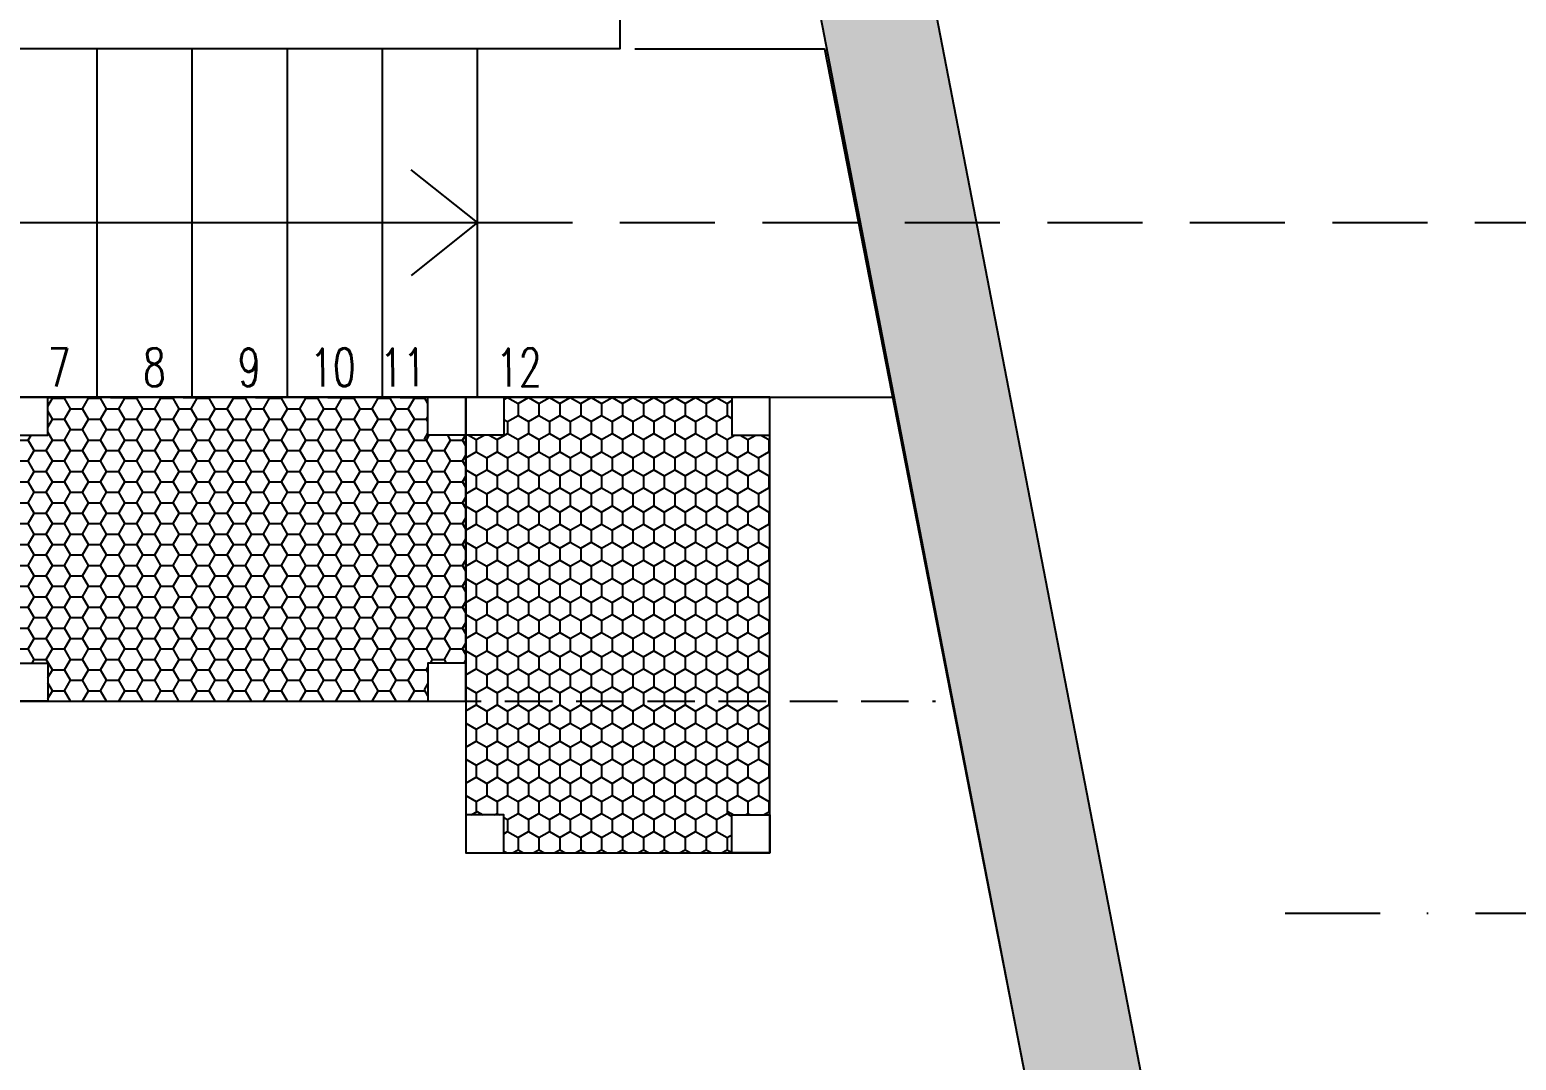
# Model space of a CAD drawing. Header units: millimetres. Extents: x -29311 to -3405, y 28913 to 42880.
# Drawn here: x -14179 to -13787.9, y 39753.2 to 40024.5 of the extents above; entities that cross this region are included whole.
import ezdxf

# ---------------------------------------------------------------- set-up
doc = ezdxf.new("R2010")
doc.units = ezdxf.units.MM
for name, pattern in [('( Hidden )', [0.375, 0.25, -0.125]), ('DASHDOT', [1, 0.5, -0.25, 0, -0.25]), ('DASHDOT2', [0.5, 0.25, -0.125, 0, -0.125]), ('HIDDEN', [0.375, 0.25, -0.125]), ('HIDDEN2', [0.1875, 0.125, -0.0625])]:
    doc.linetypes.add(name, pattern=pattern)
for name, color, linetype in [('A-AKS', 57, 'DASHDOT'), ('A-AKS.', 57, 'DASHDOT2'), ('A-BA', 1, 'Continuous'), ('A-BA-HIDDEN', 136, 'HIDDEN'), ('A-HIDDEN', 8, 'HIDDEN2'), ('A-MERDIVEN', 125, 'Continuous'), ('K_trace_down', 8, 'HIDDEN'), ('Kıtc-028 Yer Izgarası', 252, 'Continuous')]:
    doc.layers.add(name, color=color, linetype=linetype)
doc.layers.add('s-depo', color=140, linetype='Continuous', lineweight=25)
doc.layers.add('tarama-betonarme', color=252, linetype='Continuous', lineweight=13)
doc.styles.add('INA_D07-01_01_00_H_CD_DWG_ARC_01_2003_001_R00$0$1.06.1-Fourth Floor Plan$0$Standard', font='isocp.shx')

# ---------------------------------------------------------------- blocks, each defined once
blk = doc.blocks.new('AKS')
at = {"layer": 'A-AKS.', "ltscale": 100}
blk.add_line((5206.59, 620.82), (5403.78, 620.82), dxfattribs=at)
blk = doc.blocks.new('A$C395D4C7C')
at = {"layer": 'Kıtc-028 Yer Izgarası'}
for p, q in [((10, 79.92), (13.83, 79.92)), ((10, 77.64), (11.19, 79.71)), ((11.19, 79.71), (11.07, 79.92)), ((11.19, 79.71), (14.37, 79.71)), ((13.83, 79.92), (13.88, 80)), ((14.37, 79.71), (14.51, 79.96)), ((15.95, 76.96), (14.37, 79.71)), ((19.13, 76.96), (20.72, 79.71)), ((20.72, 79.71), (20.59, 79.94)), ((20.72, 79.71), (23.89, 79.71)), ((23.89, 79.71), (24.02, 79.93)), ((25.48, 76.96), (23.89, 79.71)), ((26.53, 79.92), (26.48, 80)), ((26.53, 79.92), (32.88, 79.92)), ((28.65, 76.96), (30.24, 79.71)), ((30.24, 79.71), (30.12, 79.92)), ((30.24, 79.71), (33.42, 79.71)), ((32.88, 79.92), (32.93, 80)), ((33.42, 79.71), (33.55, 79.94)), ((35, 76.96), (33.42, 79.71)), ((38.18, 76.96), (39.77, 79.71)), ((39.77, 79.71), (39.64, 79.93)), ((39.77, 79.71), (42.94, 79.71)), ((42.94, 79.71), (43.07, 79.92)), ((44.53, 76.96), (42.94, 79.71)), ((45.58, 79.92), (45.53, 80)), ((45.58, 79.92), (51.93, 79.92)), ((47.7, 76.96), (49.29, 79.71)), ((49.29, 79.71), (49.17, 79.92)), ((49.29, 79.71), (52.47, 79.71)), ((51.93, 79.92), (51.98, 80)), ((52.47, 79.71), (52.6, 79.93)), ((54.05, 76.96), (52.47, 79.71)), ((57.23, 76.96), (58.82, 79.71)), ((58.82, 79.71), (58.69, 79.93)), ((58.82, 79.71), (61.99, 79.71)), ((61.99, 79.71), (62.12, 79.92)), ((63.58, 76.96), (61.99, 79.71)), ((64.63, 79.92), (64.58, 80)), ((64.63, 79.92), (70.98, 79.92)), ((66.75, 76.96), (68.34, 79.71)), ((68.34, 79.71), (68.22, 79.92)), ((68.34, 79.71), (71.52, 79.71)), ((70.98, 79.92), (71.03, 80)), ((71.52, 79.71), (71.65, 79.93)), ((73.1, 76.96), (71.52, 79.71)), ((76.28, 76.96), (77.87, 79.71)), ((77.87, 79.71), (77.74, 79.92)), ((77.87, 79.71), (81.04, 79.71)), ((81.04, 79.71), (81.16, 79.92)), ((82.63, 76.96), (81.04, 79.71)), ((83.68, 79.92), (83.63, 80)), ((83.68, 79.92), (90.03, 79.92)), ((85.8, 76.96), (87.39, 79.71)), ((87.39, 79.71), (87.27, 79.92)), ((87.39, 79.71), (90.57, 79.71)), ((90.03, 79.92), (90.08, 80)), ((90.57, 79.71), (90.69, 79.93)), ((92.15, 76.96), (90.57, 79.71)), ((95.33, 76.96), (96.92, 79.71)), ((96.92, 79.71), (96.79, 79.92)), ((96.92, 79.71), (100.09, 79.71)), ((100.09, 79.71), (100.21, 79.92)), ((101.68, 76.96), (100.09, 79.71)), ((102.73, 79.92), (102.68, 80)), ((102.73, 79.92), (109.08, 79.92)), ((104.85, 76.96), (106.44, 79.71)), ((106.44, 79.71), (106.32, 79.92)), ((106.44, 79.71), (109.2, 79.71)), ((109.08, 79.92), (109.13, 80)), ((110, 78.32), (109.08, 79.92)), ((11.19, 74.21), (10, 76.27)), ((14.37, 74.21), (15.95, 76.96)), ((15.95, 76.96), (19.13, 76.96)), ((20.72, 74.21), (19.13, 76.96)), ((23.89, 74.21), (25.48, 76.96)), ((25.48, 76.96), (28.65, 76.96)), ((30.24, 74.21), (28.65, 76.96)), ((33.42, 74.21), (35, 76.96)), ((35, 76.96), (38.18, 76.96)), ((39.77, 74.21), (38.18, 76.96)), ((42.94, 74.21), (44.53, 76.96)), ((44.53, 76.96), (47.7, 76.96)), ((49.29, 74.21), (47.7, 76.96)), ((52.47, 74.21), (54.05, 76.96)), ((54.05, 76.96), (57.23, 76.96)), ((58.82, 74.21), (57.23, 76.96)), ((61.99, 74.21), (63.58, 76.96)), ((63.58, 76.96), (66.75, 76.96)), ((68.34, 74.21), (66.75, 76.96)), ((71.52, 74.21), (73.1, 76.96)), ((73.1, 76.96), (76.28, 76.96)), ((77.87, 74.21), (76.28, 76.96)), ((81.04, 74.21), (82.63, 76.96)), ((82.63, 76.96), (85.8, 76.96)), ((87.39, 74.21), (85.8, 76.96)), ((90.57, 74.21), (92.15, 76.96)), ((92.15, 76.96), (95.33, 76.96)), ((96.92, 74.21), (95.33, 76.96)), ((100.09, 74.21), (101.68, 76.96)), ((101.68, 76.96), (104.85, 76.96)), ((106.44, 74.21), (104.85, 76.96)), ((109.62, 74.21), (110, 74.87)), ((10, 72.14), (11.19, 74.21)), ((11.19, 68.71), (10, 70.78)), ((11.19, 74.21), (14.37, 74.21)), ((15.95, 71.46), (14.37, 74.21)), ((14.37, 68.71), (15.95, 71.46)), ((15.95, 71.46), (19.13, 71.46)), ((19.13, 71.46), (20.72, 74.21)), ((20.72, 68.71), (19.13, 71.46)), ((20.72, 74.21), (23.89, 74.21)), ((25.48, 71.46), (23.89, 74.21)), ((23.89, 68.71), (25.48, 71.46)), ((25.48, 71.46), (28.65, 71.46)), ((28.65, 71.46), (30.24, 74.21)), ((30.24, 68.71), (28.65, 71.46)), ((30.24, 74.21), (33.42, 74.21)), ((35, 71.46), (33.42, 74.21)), ((33.42, 68.71), (35, 71.46)), ((35, 71.46), (38.18, 71.46)), ((38.18, 71.46), (39.77, 74.21)), ((39.77, 68.71), (38.18, 71.46)), ((39.77, 74.21), (42.94, 74.21)), ((44.53, 71.46), (42.94, 74.21)), ((42.94, 68.71), (44.53, 71.46)), ((44.53, 71.46), (47.7, 71.46)), ((47.7, 71.46), (49.29, 74.21)), ((49.29, 68.71), (47.7, 71.46)), ((49.29, 74.21), (52.47, 74.21)), ((54.05, 71.46), (52.47, 74.21)), ((52.47, 68.71), (54.05, 71.46)), ((54.05, 71.46), (57.23, 71.46)), ((57.23, 71.46), (58.82, 74.21)), ((58.82, 68.71), (57.23, 71.46)), ((58.82, 74.21), (61.99, 74.21)), ((63.58, 71.46), (61.99, 74.21)), ((61.99, 68.71), (63.58, 71.46)), ((63.58, 71.46), (66.75, 71.46)), ((66.75, 71.46), (68.34, 74.21)), ((68.34, 68.71), (66.75, 71.46)), ((68.34, 74.21), (71.52, 74.21)), ((73.1, 71.46), (71.52, 74.21)), ((71.52, 68.71), (73.1, 71.46)), ((73.1, 71.46), (76.28, 71.46)), ((76.28, 71.46), (77.87, 74.21)), ((77.87, 68.71), (76.28, 71.46)), ((77.87, 74.21), (81.04, 74.21)), ((82.63, 71.46), (81.04, 74.21)), ((81.04, 68.71), (82.63, 71.46)), ((82.63, 71.46), (85.8, 71.46)), ((85.8, 71.46), (87.39, 74.21)), ((87.39, 68.71), (85.8, 71.46)), ((87.39, 74.21), (90.57, 74.21)), ((92.15, 71.46), (90.57, 74.21)), ((90.57, 68.71), (92.15, 71.46)), ((92.15, 71.46), (95.33, 71.46)), ((95.33, 71.46), (96.92, 74.21)), ((96.92, 68.71), (95.33, 71.46)), ((96.92, 74.21), (100.09, 74.21)), ((101.68, 71.46), (100.09, 74.21)), ((100.09, 68.71), (101.68, 71.46)), ((101.68, 71.46), (104.85, 71.46)), ((104.85, 71.46), (106.44, 74.21)), ((106.44, 68.71), (104.85, 71.46)), ((106.44, 74.21), (109.62, 74.21)), ((109.08, 68.92), (110, 70.51)), ((110, 73.55), (109.62, 74.21)), ((0.08, 65.96), (1.67, 68.71)), ((1.67, 68.71), (0.92, 70)), ((1.67, 68.71), (4.84, 68.71)), ((4.84, 68.71), (5.59, 70)), ((6.43, 65.96), (4.84, 68.71)), ((9.6, 65.96), (11.19, 68.71)), ((11.19, 68.71), (14.37, 68.71)), ((15.95, 65.96), (14.37, 68.71)), ((19.13, 65.96), (20.72, 68.71)), ((20.72, 68.71), (23.89, 68.71)), ((25.48, 65.96), (23.89, 68.71)), ((28.65, 65.96), (30.24, 68.71)), ((30.24, 68.71), (33.42, 68.71)), ((35, 65.96), (33.42, 68.71)), ((38.18, 65.96), (39.77, 68.71)), ((39.77, 68.71), (42.94, 68.71)), ((44.53, 65.96), (42.94, 68.71)), ((47.7, 65.96), (49.29, 68.71)), ((49.29, 68.71), (52.47, 68.71)), ((54.05, 65.96), (52.47, 68.71)), ((57.23, 65.96), (58.82, 68.71)), ((58.82, 68.71), (61.99, 68.71)), ((63.58, 65.96), (61.99, 68.71)), ((66.75, 65.96), (68.34, 68.71)), ((68.34, 68.71), (71.52, 68.71)), ((73.1, 65.96), (71.52, 68.71)), ((76.28, 65.96), (77.87, 68.71)), ((77.87, 68.71), (81.04, 68.71)), ((82.63, 65.96), (81.04, 68.71)), ((85.8, 65.96), (87.39, 68.71)), ((87.39, 68.71), (90.57, 68.71)), ((92.15, 65.96), (90.57, 68.71)), ((95.33, 65.96), (96.92, 68.71)), ((96.92, 68.71), (100.09, 68.71)), ((101.68, 65.96), (100.09, 68.71)), ((104.85, 65.96), (106.44, 68.71)), ((106.44, 68.71), (109.62, 68.71)), ((109.62, 68.71), (110.36, 70)), ((111.2, 65.96), (109.62, 68.71)), ((114.38, 65.96), (115.97, 68.71)), ((115.97, 68.71), (115.22, 70)), ((115.97, 68.71), (119.14, 68.71)), ((119.14, 68.71), (119.89, 70)), ((120, 67.22), (119.14, 68.71)), ((0, 65.96), (0.08, 65.96)), ((1.67, 63.21), (0.08, 65.96)), ((0.08, 60.46), (1.67, 63.21)), ((1.67, 63.21), (4.84, 63.21)), ((4.84, 63.21), (6.43, 65.96)), ((6.43, 60.46), (4.84, 63.21)), ((6.43, 65.96), (9.6, 65.96)), ((11.19, 63.21), (9.6, 65.96)), ((9.6, 60.46), (11.19, 63.21)), ((11.19, 63.21), (14.37, 63.21)), ((14.37, 63.21), (15.95, 65.96)), ((15.95, 60.46), (14.37, 63.21)), ((15.95, 65.96), (19.13, 65.96)), ((20.72, 63.21), (19.13, 65.96)), ((19.13, 60.46), (20.72, 63.21)), ((20.72, 63.21), (23.89, 63.21)), ((23.89, 63.21), (25.48, 65.96)), ((25.48, 60.46), (23.89, 63.21)), ((25.48, 65.96), (28.65, 65.96)), ((30.24, 63.21), (28.65, 65.96)), ((28.65, 60.46), (30.24, 63.21)), ((30.24, 63.21), (33.42, 63.21)), ((33.42, 63.21), (35, 65.96)), ((35, 60.46), (33.42, 63.21)), ((35, 65.96), (38.18, 65.96)), ((39.77, 63.21), (38.18, 65.96)), ((38.18, 60.46), (39.77, 63.21)), ((39.77, 63.21), (42.94, 63.21)), ((42.94, 63.21), (44.53, 65.96)), ((44.53, 60.46), (42.94, 63.21)), ((44.53, 65.96), (47.7, 65.96)), ((49.29, 63.21), (47.7, 65.96)), ((47.7, 60.46), (49.29, 63.21)), ((49.29, 63.21), (52.47, 63.21)), ((52.47, 63.21), (54.05, 65.96)), ((54.05, 60.46), (52.47, 63.21)), ((54.05, 65.96), (57.23, 65.96)), ((58.82, 63.21), (57.23, 65.96)), ((57.23, 60.46), (58.82, 63.21)), ((58.82, 63.21), (61.99, 63.21)), ((61.99, 63.21), (63.58, 65.96)), ((63.58, 60.46), (61.99, 63.21)), ((63.58, 65.96), (66.75, 65.96)), ((68.34, 63.21), (66.75, 65.96)), ((66.75, 60.46), (68.34, 63.21)), ((68.34, 63.21), (71.52, 63.21)), ((71.52, 63.21), (73.1, 65.96)), ((73.1, 60.46), (71.52, 63.21)), ((73.1, 65.96), (76.28, 65.96)), ((77.87, 63.21), (76.28, 65.96)), ((76.28, 60.46), (77.87, 63.21)), ((77.87, 63.21), (81.04, 63.21)), ((81.04, 63.21), (82.63, 65.96)), ((82.63, 60.46), (81.04, 63.21)), ((82.63, 65.96), (85.8, 65.96)), ((87.39, 63.21), (85.8, 65.96)), ((85.8, 60.46), (87.39, 63.21)), ((87.39, 63.21), (90.57, 63.21)), ((90.57, 63.21), (92.15, 65.96)), ((92.15, 60.46), (90.57, 63.21)), ((92.15, 65.96), (95.33, 65.96)), ((96.92, 63.21), (95.33, 65.96)), ((95.33, 60.46), (96.92, 63.21)), ((96.92, 63.21), (100.09, 63.21)), ((100.09, 63.21), (101.68, 65.96)), ((101.68, 60.46), (100.09, 63.21)), ((101.68, 65.96), (104.85, 65.96)), ((106.44, 63.21), (104.85, 65.96)), ((104.85, 60.46), (106.44, 63.21)), ((106.44, 63.21), (109.62, 63.21)), ((109.62, 63.21), (111.2, 65.96)), ((111.2, 60.46), (109.62, 63.21)), ((111.2, 65.96), (114.38, 65.96)), ((115.97, 63.21), (114.38, 65.96)), ((114.38, 60.46), (115.97, 63.21)), ((115.97, 63.21), (119.14, 63.21)), ((119.14, 63.21), (120, 64.7)), ((120, 61.73), (119.14, 63.21)), ((0, 60.46), (0.08, 60.46)), ((1.67, 57.71), (0.08, 60.46)), ((4.84, 57.71), (6.43, 60.46)), ((6.43, 60.46), (9.6, 60.46)), ((11.19, 57.71), (9.6, 60.46)), ((14.37, 57.71), (15.95, 60.46)), ((15.95, 60.46), (19.13, 60.46)), ((20.72, 57.71), (19.13, 60.46)), ((23.89, 57.71), (25.48, 60.46)), ((25.48, 60.46), (28.65, 60.46)), ((30.24, 57.71), (28.65, 60.46)), ((33.42, 57.71), (35, 60.46)), ((35, 60.46), (38.18, 60.46)), ((39.77, 57.71), (38.18, 60.46)), ((42.94, 57.71), (44.53, 60.46)), ((44.53, 60.46), (47.7, 60.46)), ((49.29, 57.71), (47.7, 60.46)), ((52.47, 57.71), (54.05, 60.46)), ((54.05, 60.46), (57.23, 60.46)), ((58.82, 57.71), (57.23, 60.46)), ((61.99, 57.71), (63.58, 60.46)), ((63.58, 60.46), (66.75, 60.46)), ((68.34, 57.71), (66.75, 60.46)), ((71.52, 57.71), (73.1, 60.46)), ((73.1, 60.46), (76.28, 60.46)), ((77.87, 57.71), (76.28, 60.46)), ((81.04, 57.71), (82.63, 60.46)), ((82.63, 60.46), (85.8, 60.46)), ((87.39, 57.71), (85.8, 60.46)), ((90.57, 57.71), (92.15, 60.46)), ((92.15, 60.46), (95.33, 60.46)), ((96.92, 57.71), (95.33, 60.46)), ((100.09, 57.71), (101.68, 60.46)), ((101.68, 60.46), (104.85, 60.46)), ((106.44, 57.71), (104.85, 60.46)), ((109.62, 57.71), (111.2, 60.46)), ((111.2, 60.46), (114.38, 60.46)), ((115.97, 57.71), (114.38, 60.46)), ((119.14, 57.71), (120, 59.2)), ((0, 54.96), (0.08, 54.96)), ((0.08, 54.96), (1.67, 57.71)), ((1.67, 52.21), (0.08, 54.96)), ((1.67, 57.71), (4.84, 57.71)), ((6.43, 54.96), (4.84, 57.71)), ((4.84, 52.21), (6.43, 54.96)), ((6.43, 54.96), (9.6, 54.96)), ((9.6, 54.96), (11.19, 57.71)), ((11.19, 52.21), (9.6, 54.96)), ((11.19, 57.71), (14.37, 57.71)), ((15.95, 54.96), (14.37, 57.71)), ((14.37, 52.21), (15.95, 54.96)), ((15.95, 54.96), (19.13, 54.96)), ((19.13, 54.96), (20.72, 57.71)), ((20.72, 52.21), (19.13, 54.96)), ((20.72, 57.71), (23.89, 57.71)), ((25.48, 54.96), (23.89, 57.71)), ((23.89, 52.21), (25.48, 54.96)), ((25.48, 54.96), (28.65, 54.96)), ((28.65, 54.96), (30.24, 57.71)), ((30.24, 52.21), (28.65, 54.96)), ((30.24, 57.71), (33.42, 57.71)), ((35, 54.96), (33.42, 57.71)), ((33.42, 52.21), (35, 54.96)), ((35, 54.96), (38.18, 54.96)), ((38.18, 54.96), (39.77, 57.71)), ((39.77, 52.21), (38.18, 54.96)), ((39.77, 57.71), (42.94, 57.71)), ((44.53, 54.96), (42.94, 57.71)), ((42.94, 52.21), (44.53, 54.96)), ((44.53, 54.96), (47.7, 54.96)), ((47.7, 54.96), (49.29, 57.71)), ((49.29, 52.21), (47.7, 54.96)), ((49.29, 57.71), (52.47, 57.71)), ((54.05, 54.96), (52.47, 57.71)), ((52.47, 52.21), (54.05, 54.96)), ((54.05, 54.96), (57.23, 54.96)), ((57.23, 54.96), (58.82, 57.71)), ((58.82, 52.21), (57.23, 54.96)), ((58.82, 57.71), (61.99, 57.71)), ((63.58, 54.96), (61.99, 57.71)), ((61.99, 52.21), (63.58, 54.96)), ((63.58, 54.96), (66.75, 54.96)), ((66.75, 54.96), (68.34, 57.71)), ((68.34, 52.21), (66.75, 54.96)), ((68.34, 57.71), (71.52, 57.71)), ((73.1, 54.96), (71.52, 57.71)), ((71.52, 52.21), (73.1, 54.96)), ((73.1, 54.96), (76.28, 54.96)), ((76.28, 54.96), (77.87, 57.71)), ((77.87, 52.21), (76.28, 54.96)), ((77.87, 57.71), (81.04, 57.71)), ((82.63, 54.96), (81.04, 57.71)), ((81.04, 52.21), (82.63, 54.96)), ((82.63, 54.96), (85.8, 54.96)), ((85.8, 54.96), (87.39, 57.71)), ((87.39, 52.21), (85.8, 54.96)), ((87.39, 57.71), (90.57, 57.71)), ((92.15, 54.96), (90.57, 57.71)), ((90.57, 52.21), (92.15, 54.96)), ((92.15, 54.96), (95.33, 54.96)), ((95.33, 54.96), (96.92, 57.71)), ((96.92, 52.21), (95.33, 54.96)), ((96.92, 57.71), (100.09, 57.71)), ((101.68, 54.96), (100.09, 57.71)), ((100.09, 52.21), (101.68, 54.96)), ((101.68, 54.96), (104.85, 54.96)), ((104.85, 54.96), (106.44, 57.71)), ((106.44, 52.21), (104.85, 54.96)), ((106.44, 57.71), (109.62, 57.71)), ((111.2, 54.96), (109.62, 57.71)), ((109.62, 52.21), (111.2, 54.96)), ((111.2, 54.96), (114.38, 54.96)), ((114.38, 54.96), (115.97, 57.71)), ((115.97, 52.21), (114.38, 54.96)), ((115.97, 57.71), (119.14, 57.71)), ((120, 56.23), (119.14, 57.71)), ((0.08, 49.46), (1.67, 52.21)), ((1.67, 52.21), (4.84, 52.21)), ((6.43, 49.46), (4.84, 52.21)), ((9.6, 49.46), (11.19, 52.21)), ((11.19, 52.21), (14.37, 52.21)), ((15.95, 49.46), (14.37, 52.21)), ((19.13, 49.46), (20.72, 52.21)), ((20.72, 52.21), (23.89, 52.21)), ((25.48, 49.46), (23.89, 52.21)), ((28.65, 49.46), (30.24, 52.21)), ((30.24, 52.21), (33.42, 52.21)), ((35, 49.46), (33.42, 52.21)), ((38.18, 49.46), (39.77, 52.21)), ((39.77, 52.21), (42.94, 52.21)), ((44.53, 49.46), (42.94, 52.21)), ((47.7, 49.46), (49.29, 52.21)), ((49.29, 52.21), (52.47, 52.21)), ((54.05, 49.46), (52.47, 52.21)), ((57.23, 49.46), (58.82, 52.21)), ((58.82, 52.21), (61.99, 52.21)), ((63.58, 49.46), (61.99, 52.21)), ((66.75, 49.46), (68.34, 52.21)), ((68.34, 52.21), (71.52, 52.21)), ((73.1, 49.46), (71.52, 52.21)), ((76.28, 49.46), (77.87, 52.21)), ((77.87, 52.21), (81.04, 52.21)), ((82.63, 49.46), (81.04, 52.21)), ((85.8, 49.46), (87.39, 52.21)), ((87.39, 52.21), (90.57, 52.21)), ((92.15, 49.46), (90.57, 52.21)), ((95.33, 49.46), (96.92, 52.21)), ((96.92, 52.21), (100.09, 52.21)), ((101.68, 49.46), (100.09, 52.21)), ((104.85, 49.46), (106.44, 52.21)), ((106.44, 52.21), (109.62, 52.21)), ((111.2, 49.46), (109.62, 52.21)), ((114.38, 49.46), (115.97, 52.21)), ((115.97, 52.21), (119.14, 52.21)), ((119.14, 52.21), (120, 53.7)), ((120, 50.73), (119.14, 52.21)), ((0, 49.46), (0.08, 49.46)), ((1.67, 46.71), (0.08, 49.46)), ((4.84, 46.71), (6.43, 49.46)), ((6.43, 49.46), (9.6, 49.46)), ((11.19, 46.71), (9.6, 49.46)), ((14.37, 46.71), (15.95, 49.46)), ((15.95, 49.46), (19.13, 49.46)), ((20.72, 46.71), (19.13, 49.46)), ((23.89, 46.71), (25.48, 49.46)), ((25.48, 49.46), (28.65, 49.46)), ((30.24, 46.71), (28.65, 49.46)), ((33.42, 46.71), (35, 49.46)), ((35, 49.46), (38.18, 49.46)), ((39.77, 46.71), (38.18, 49.46)), ((42.94, 46.71), (44.53, 49.46)), ((44.53, 49.46), (47.7, 49.46)), ((49.29, 46.71), (47.7, 49.46)), ((52.47, 46.71), (54.05, 49.46)), ((54.05, 49.46), (57.23, 49.46)), ((58.82, 46.71), (57.23, 49.46)), ((61.99, 46.71), (63.58, 49.46)), ((63.58, 49.46), (66.75, 49.46)), ((68.34, 46.71), (66.75, 49.46)), ((71.52, 46.71), (73.1, 49.46)), ((73.1, 49.46), (76.28, 49.46)), ((77.87, 46.71), (76.28, 49.46)), ((81.04, 46.71), (82.63, 49.46)), ((82.63, 49.46), (85.8, 49.46)), ((87.39, 46.71), (85.8, 49.46)), ((90.57, 46.71), (92.15, 49.46)), ((92.15, 49.46), (95.33, 49.46)), ((96.92, 46.71), (95.33, 49.46)), ((100.09, 46.71), (101.68, 49.46)), ((101.68, 49.46), (104.85, 49.46)), ((106.44, 46.71), (104.85, 49.46)), ((109.62, 46.71), (111.2, 49.46)), ((111.2, 49.46), (114.38, 49.46)), ((115.97, 46.71), (114.38, 49.46)), ((119.14, 46.71), (120, 48.2)), ((0, 43.96), (0.08, 43.96)), ((0.08, 43.96), (1.67, 46.71)), ((1.67, 41.21), (0.08, 43.96)), ((1.67, 46.71), (4.84, 46.71)), ((6.43, 43.96), (4.84, 46.71)), ((4.84, 41.21), (6.43, 43.96)), ((6.43, 43.96), (9.6, 43.96)), ((9.6, 43.96), (11.19, 46.71)), ((11.19, 41.21), (9.6, 43.96)), ((11.19, 46.71), (14.37, 46.71)), ((15.95, 43.96), (14.37, 46.71)), ((14.37, 41.21), (15.95, 43.96)), ((15.95, 43.96), (19.13, 43.96)), ((19.13, 43.96), (20.72, 46.71)), ((20.72, 41.21), (19.13, 43.96)), ((20.72, 46.71), (23.89, 46.71)), ((25.48, 43.96), (23.89, 46.71)), ((23.89, 41.21), (25.48, 43.96)), ((25.48, 43.96), (28.65, 43.96)), ((28.65, 43.96), (30.24, 46.71)), ((30.24, 41.21), (28.65, 43.96)), ((30.24, 46.71), (33.42, 46.71)), ((35, 43.96), (33.42, 46.71)), ((33.42, 41.21), (35, 43.96)), ((35, 43.96), (38.18, 43.96)), ((38.18, 43.96), (39.77, 46.71)), ((39.77, 41.21), (38.18, 43.96)), ((39.77, 46.71), (42.94, 46.71)), ((44.53, 43.96), (42.94, 46.71)), ((42.94, 41.21), (44.53, 43.96)), ((44.53, 43.96), (47.7, 43.96)), ((47.7, 43.96), (49.29, 46.71)), ((49.29, 41.21), (47.7, 43.96)), ((49.29, 46.71), (52.47, 46.71)), ((54.05, 43.96), (52.47, 46.71)), ((52.47, 41.21), (54.05, 43.96)), ((54.05, 43.96), (57.23, 43.96)), ((57.23, 43.96), (58.82, 46.71)), ((58.82, 41.21), (57.23, 43.96)), ((58.82, 46.71), (61.99, 46.71)), ((63.58, 43.96), (61.99, 46.71)), ((61.99, 41.21), (63.58, 43.96)), ((63.58, 43.96), (66.75, 43.96)), ((66.75, 43.96), (68.34, 46.71)), ((68.34, 41.21), (66.75, 43.96)), ((68.34, 46.71), (71.52, 46.71)), ((73.1, 43.96), (71.52, 46.71)), ((71.52, 41.21), (73.1, 43.96)), ((73.1, 43.96), (76.28, 43.96)), ((76.28, 43.96), (77.87, 46.71)), ((77.87, 41.21), (76.28, 43.96)), ((77.87, 46.71), (81.04, 46.71)), ((82.63, 43.96), (81.04, 46.71)), ((81.04, 41.21), (82.63, 43.96)), ((82.63, 43.96), (85.8, 43.96)), ((85.8, 43.96), (87.39, 46.71)), ((87.39, 41.21), (85.8, 43.96)), ((87.39, 46.71), (90.57, 46.71)), ((92.15, 43.96), (90.57, 46.71)), ((90.57, 41.21), (92.15, 43.96)), ((92.15, 43.96), (95.33, 43.96)), ((95.33, 43.96), (96.92, 46.71)), ((96.92, 41.21), (95.33, 43.96)), ((96.92, 46.71), (100.09, 46.71)), ((101.68, 43.96), (100.09, 46.71)), ((100.09, 41.21), (101.68, 43.96)), ((101.68, 43.96), (104.85, 43.96)), ((104.85, 43.96), (106.44, 46.71)), ((106.44, 41.21), (104.85, 43.96)), ((106.44, 46.71), (109.62, 46.71)), ((111.2, 43.96), (109.62, 46.71)), ((109.62, 41.21), (111.2, 43.96)), ((111.2, 43.96), (114.38, 43.96)), ((114.38, 43.96), (115.97, 46.71)), ((115.97, 41.21), (114.38, 43.96)), ((115.97, 46.71), (119.14, 46.71)), ((120, 45.23), (119.14, 46.71)), ((0.08, 38.46), (1.67, 41.21)), ((1.67, 41.21), (4.84, 41.21)), ((6.43, 38.46), (4.84, 41.21)), ((9.6, 38.46), (11.19, 41.21)), ((11.19, 41.21), (14.37, 41.21)), ((15.95, 38.46), (14.37, 41.21)), ((19.13, 38.46), (20.72, 41.21)), ((20.72, 41.21), (23.89, 41.21)), ((25.48, 38.46), (23.89, 41.21)), ((28.65, 38.46), (30.24, 41.21)), ((30.24, 41.21), (33.42, 41.21)), ((35, 38.46), (33.42, 41.21)), ((38.18, 38.46), (39.77, 41.21)), ((39.77, 41.21), (42.94, 41.21)), ((44.53, 38.46), (42.94, 41.21)), ((47.7, 38.46), (49.29, 41.21)), ((49.29, 41.21), (52.47, 41.21)), ((54.05, 38.46), (52.47, 41.21)), ((57.23, 38.46), (58.82, 41.21)), ((58.82, 41.21), (61.99, 41.21)), ((63.58, 38.46), (61.99, 41.21)), ((66.75, 38.46), (68.34, 41.21)), ((68.34, 41.21), (71.52, 41.21)), ((73.1, 38.46), (71.52, 41.21)), ((76.28, 38.46), (77.87, 41.21)), ((77.87, 41.21), (81.04, 41.21)), ((82.63, 38.46), (81.04, 41.21)), ((85.8, 38.46), (87.39, 41.21)), ((87.39, 41.21), (90.57, 41.21)), ((92.15, 38.46), (90.57, 41.21)), ((95.33, 38.46), (96.92, 41.21)), ((96.92, 41.21), (100.09, 41.21)), ((101.68, 38.46), (100.09, 41.21)), ((104.85, 38.46), (106.44, 41.21)), ((106.44, 41.21), (109.62, 41.21)), ((111.2, 38.46), (109.62, 41.21)), ((114.38, 38.46), (115.97, 41.21)), ((115.97, 41.21), (119.14, 41.21)), ((119.14, 41.21), (120, 42.7)), ((120, 39.73), (119.14, 41.21)), ((0, 38.46), (0.08, 38.46)), ((1.67, 35.71), (0.08, 38.46)), ((0.08, 32.96), (1.67, 35.71)), ((1.67, 35.71), (4.84, 35.71)), ((4.84, 35.71), (6.43, 38.46)), ((6.43, 32.96), (4.84, 35.71)), ((6.43, 38.46), (9.6, 38.46)), ((11.19, 35.71), (9.6, 38.46)), ((9.6, 32.96), (11.19, 35.71)), ((11.19, 35.71), (14.37, 35.71)), ((14.37, 35.71), (15.95, 38.46)), ((15.95, 32.96), (14.37, 35.71)), ((15.95, 38.46), (19.13, 38.46)), ((20.72, 35.71), (19.13, 38.46)), ((19.13, 32.96), (20.72, 35.71)), ((20.72, 35.71), (23.89, 35.71)), ((23.89, 35.71), (25.48, 38.46)), ((25.48, 32.96), (23.89, 35.71)), ((25.48, 38.46), (28.65, 38.46)), ((30.24, 35.71), (28.65, 38.46)), ((28.65, 32.96), (30.24, 35.71)), ((30.24, 35.71), (33.42, 35.71)), ((33.42, 35.71), (35, 38.46)), ((35, 32.96), (33.42, 35.71)), ((35, 38.46), (38.18, 38.46)), ((39.77, 35.71), (38.18, 38.46)), ((38.18, 32.96), (39.77, 35.71)), ((39.77, 35.71), (42.94, 35.71)), ((42.94, 35.71), (44.53, 38.46)), ((44.53, 32.96), (42.94, 35.71)), ((44.53, 38.46), (47.7, 38.46)), ((49.29, 35.71), (47.7, 38.46)), ((47.7, 32.96), (49.29, 35.71)), ((49.29, 35.71), (52.47, 35.71)), ((52.47, 35.71), (54.05, 38.46)), ((54.05, 32.96), (52.47, 35.71)), ((54.05, 38.46), (57.23, 38.46)), ((58.82, 35.71), (57.23, 38.46)), ((57.23, 32.96), (58.82, 35.71)), ((58.82, 35.71), (61.99, 35.71)), ((61.99, 35.71), (63.58, 38.46)), ((63.58, 32.96), (61.99, 35.71)), ((63.58, 38.46), (66.75, 38.46)), ((68.34, 35.71), (66.75, 38.46)), ((66.75, 32.96), (68.34, 35.71)), ((68.34, 35.71), (71.52, 35.71)), ((71.52, 35.71), (73.1, 38.46)), ((73.1, 32.96), (71.52, 35.71)), ((73.1, 38.46), (76.28, 38.46)), ((77.87, 35.71), (76.28, 38.46)), ((76.28, 32.96), (77.87, 35.71)), ((77.87, 35.71), (81.04, 35.71)), ((81.04, 35.71), (82.63, 38.46)), ((82.63, 32.96), (81.04, 35.71)), ((82.63, 38.46), (85.8, 38.46)), ((87.39, 35.71), (85.8, 38.46)), ((85.8, 32.96), (87.39, 35.71)), ((87.39, 35.71), (90.57, 35.71)), ((90.57, 35.71), (92.15, 38.46)), ((92.15, 32.96), (90.57, 35.71)), ((92.15, 38.46), (95.33, 38.46)), ((96.92, 35.71), (95.33, 38.46)), ((95.33, 32.96), (96.92, 35.71)), ((96.92, 35.71), (100.09, 35.71)), ((100.09, 35.71), (101.68, 38.46)), ((101.68, 32.96), (100.09, 35.71)), ((101.68, 38.46), (104.85, 38.46)), ((106.44, 35.71), (104.85, 38.46)), ((104.85, 32.96), (106.44, 35.71)), ((106.44, 35.71), (109.62, 35.71)), ((109.62, 35.71), (111.2, 38.46)), ((111.2, 32.96), (109.62, 35.71)), ((111.2, 38.46), (114.38, 38.46)), ((115.97, 35.71), (114.38, 38.46)), ((114.38, 32.96), (115.97, 35.71)), ((115.97, 35.71), (119.14, 35.71)), ((119.14, 35.71), (120, 37.2)), ((120, 34.23), (119.14, 35.71)), ((0, 32.96), (0.08, 32.96)), ((1.67, 30.22), (0.08, 32.96)), ((4.84, 30.22), (6.43, 32.96)), ((6.43, 32.96), (9.6, 32.96)), ((11.19, 30.22), (9.6, 32.96)), ((14.37, 30.22), (15.95, 32.96)), ((15.95, 32.96), (19.13, 32.96)), ((20.72, 30.22), (19.13, 32.96)), ((23.89, 30.22), (25.48, 32.96)), ((25.48, 32.96), (28.65, 32.96)), ((30.24, 30.22), (28.65, 32.96)), ((33.42, 30.22), (35, 32.96)), ((35, 32.96), (38.18, 32.96)), ((39.77, 30.22), (38.18, 32.96)), ((42.94, 30.22), (44.53, 32.96)), ((44.53, 32.96), (47.7, 32.96)), ((49.29, 30.22), (47.7, 32.96)), ((52.47, 30.22), (54.05, 32.96)), ((54.05, 32.96), (57.23, 32.96)), ((58.82, 30.22), (57.23, 32.96)), ((61.99, 30.22), (63.58, 32.96)), ((63.58, 32.96), (66.75, 32.96)), ((68.34, 30.22), (66.75, 32.96)), ((71.52, 30.22), (73.1, 32.96)), ((73.1, 32.96), (76.28, 32.96)), ((77.87, 30.22), (76.28, 32.96)), ((81.04, 30.22), (82.63, 32.96)), ((82.63, 32.96), (85.8, 32.96)), ((87.39, 30.22), (85.8, 32.96)), ((90.57, 30.22), (92.15, 32.96)), ((92.15, 32.96), (95.33, 32.96)), ((96.92, 30.22), (95.33, 32.96)), ((100.09, 30.22), (101.68, 32.96)), ((101.68, 32.96), (104.85, 32.96)), ((106.44, 30.22), (104.85, 32.96)), ((109.62, 30.22), (111.2, 32.96)), ((111.2, 32.96), (114.38, 32.96)), ((115.97, 30.22), (114.38, 32.96)), ((119.14, 30.22), (120, 31.7)), ((0, 27.47), (0.08, 27.47)), ((0.08, 27.47), (1.67, 30.22)), ((1.67, 24.72), (0.08, 27.47)), ((1.67, 30.22), (4.84, 30.22)), ((6.43, 27.47), (4.84, 30.22)), ((4.84, 24.72), (6.43, 27.47)), ((6.43, 27.47), (9.6, 27.47)), ((9.6, 27.47), (11.19, 30.22)), ((11.19, 24.72), (9.6, 27.47)), ((11.19, 30.22), (14.37, 30.22)), ((15.95, 27.47), (14.37, 30.22)), ((14.37, 24.72), (15.95, 27.47)), ((15.95, 27.47), (19.13, 27.47)), ((19.13, 27.47), (20.72, 30.22)), ((20.72, 24.72), (19.13, 27.47)), ((20.72, 30.22), (23.89, 30.22)), ((25.48, 27.47), (23.89, 30.22)), ((23.89, 24.72), (25.48, 27.47)), ((25.48, 27.47), (28.65, 27.47)), ((28.65, 27.47), (30.24, 30.22)), ((30.24, 24.72), (28.65, 27.47)), ((30.24, 30.22), (33.42, 30.22)), ((35, 27.47), (33.42, 30.22)), ((33.42, 24.72), (35, 27.47)), ((35, 27.47), (38.18, 27.47)), ((38.18, 27.47), (39.77, 30.22)), ((39.77, 24.72), (38.18, 27.47)), ((39.77, 30.22), (42.94, 30.22)), ((44.53, 27.47), (42.94, 30.22)), ((42.94, 24.72), (44.53, 27.47)), ((44.53, 27.47), (47.7, 27.47)), ((47.7, 27.47), (49.29, 30.22)), ((49.29, 24.72), (47.7, 27.47)), ((49.29, 30.22), (52.47, 30.22)), ((54.05, 27.47), (52.47, 30.22)), ((52.47, 24.72), (54.05, 27.47)), ((54.05, 27.47), (57.23, 27.47)), ((57.23, 27.47), (58.82, 30.22)), ((58.82, 24.72), (57.23, 27.47)), ((58.82, 30.22), (61.99, 30.22)), ((63.58, 27.47), (61.99, 30.22)), ((61.99, 24.72), (63.58, 27.47)), ((63.58, 27.47), (66.75, 27.47)), ((66.75, 27.47), (68.34, 30.22)), ((68.34, 24.72), (66.75, 27.47)), ((68.34, 30.22), (71.52, 30.22)), ((73.1, 27.47), (71.52, 30.22)), ((71.52, 24.72), (73.1, 27.47)), ((73.1, 27.47), (76.28, 27.47)), ((76.28, 27.47), (77.87, 30.22)), ((77.87, 24.72), (76.28, 27.47)), ((77.87, 30.22), (81.04, 30.22)), ((82.63, 27.47), (81.04, 30.22)), ((81.04, 24.72), (82.63, 27.47)), ((82.63, 27.47), (85.8, 27.47)), ((85.8, 27.47), (87.39, 30.22)), ((87.39, 24.72), (85.8, 27.47)), ((87.39, 30.22), (90.57, 30.22)), ((92.15, 27.47), (90.57, 30.22)), ((90.57, 24.72), (92.15, 27.47)), ((92.15, 27.47), (95.33, 27.47)), ((95.33, 27.47), (96.92, 30.22)), ((96.92, 24.72), (95.33, 27.47)), ((96.92, 30.22), (100.09, 30.22)), ((101.68, 27.47), (100.09, 30.22)), ((100.09, 24.72), (101.68, 27.47)), ((101.68, 27.47), (104.85, 27.47)), ((104.85, 27.47), (106.44, 30.22)), ((106.44, 24.72), (104.85, 27.47)), ((106.44, 30.22), (109.62, 30.22)), ((111.2, 27.47), (109.62, 30.22)), ((109.62, 24.72), (111.2, 27.47)), ((111.2, 27.47), (114.38, 27.47)), ((114.38, 27.47), (115.97, 30.22)), ((115.97, 24.72), (114.38, 27.47)), ((115.97, 30.22), (119.14, 30.22)), ((120, 28.73), (119.14, 30.22)), ((0.08, 21.97), (1.67, 24.72)), ((1.67, 24.72), (4.84, 24.72)), ((6.43, 21.97), (4.84, 24.72)), ((9.6, 21.97), (11.19, 24.72)), ((11.19, 24.72), (14.37, 24.72)), ((15.95, 21.97), (14.37, 24.72)), ((19.13, 21.97), (20.72, 24.72)), ((20.72, 24.72), (23.89, 24.72)), ((25.48, 21.97), (23.89, 24.72)), ((28.65, 21.97), (30.24, 24.72)), ((30.24, 24.72), (33.42, 24.72)), ((35, 21.97), (33.42, 24.72)), ((38.18, 21.97), (39.77, 24.72)), ((39.77, 24.72), (42.94, 24.72)), ((44.53, 21.97), (42.94, 24.72)), ((47.7, 21.97), (49.29, 24.72)), ((49.29, 24.72), (52.47, 24.72)), ((54.05, 21.97), (52.47, 24.72)), ((57.23, 21.97), (58.82, 24.72)), ((58.82, 24.72), (61.99, 24.72)), ((63.58, 21.97), (61.99, 24.72)), ((66.75, 21.97), (68.34, 24.72)), ((68.34, 24.72), (71.52, 24.72)), ((73.1, 21.97), (71.52, 24.72)), ((76.28, 21.97), (77.87, 24.72)), ((77.87, 24.72), (81.04, 24.72)), ((82.63, 21.97), (81.04, 24.72)), ((85.8, 21.97), (87.39, 24.72)), ((87.39, 24.72), (90.57, 24.72)), ((92.15, 21.97), (90.57, 24.72)), ((95.33, 21.97), (96.92, 24.72)), ((96.92, 24.72), (100.09, 24.72)), ((101.68, 21.97), (100.09, 24.72)), ((104.85, 21.97), (106.44, 24.72)), ((106.44, 24.72), (109.62, 24.72)), ((111.2, 21.97), (109.62, 24.72)), ((114.38, 21.97), (115.97, 24.72)), ((115.97, 24.72), (119.14, 24.72)), ((119.14, 24.72), (120, 26.2)), ((120, 23.23), (119.14, 24.72)), ((0, 21.97), (0.08, 21.97)), ((1.67, 19.22), (0.08, 21.97)), ((4.84, 19.22), (6.43, 21.97)), ((6.43, 21.97), (9.6, 21.97)), ((11.19, 19.22), (9.6, 21.97)), ((14.37, 19.22), (15.95, 21.97)), ((15.95, 21.97), (19.13, 21.97)), ((20.72, 19.22), (19.13, 21.97)), ((23.89, 19.22), (25.48, 21.97)), ((25.48, 21.97), (28.65, 21.97)), ((30.24, 19.22), (28.65, 21.97)), ((33.42, 19.22), (35, 21.97)), ((35, 21.97), (38.18, 21.97)), ((39.77, 19.22), (38.18, 21.97)), ((42.94, 19.22), (44.53, 21.97)), ((44.53, 21.97), (47.7, 21.97)), ((49.29, 19.22), (47.7, 21.97)), ((52.47, 19.22), (54.05, 21.97)), ((54.05, 21.97), (57.23, 21.97)), ((58.82, 19.22), (57.23, 21.97)), ((61.99, 19.22), (63.58, 21.97)), ((63.58, 21.97), (66.75, 21.97)), ((68.34, 19.22), (66.75, 21.97)), ((71.52, 19.22), (73.1, 21.97)), ((73.1, 21.97), (76.28, 21.97)), ((77.87, 19.22), (76.28, 21.97)), ((81.04, 19.22), (82.63, 21.97)), ((82.63, 21.97), (85.8, 21.97)), ((87.39, 19.22), (85.8, 21.97)), ((90.57, 19.22), (92.15, 21.97)), ((92.15, 21.97), (95.33, 21.97)), ((96.92, 19.22), (95.33, 21.97)), ((100.09, 19.22), (101.68, 21.97)), ((101.68, 21.97), (104.85, 21.97)), ((106.44, 19.22), (104.85, 21.97)), ((109.62, 19.22), (111.2, 21.97)), ((111.2, 21.97), (114.38, 21.97)), ((115.97, 19.22), (114.38, 21.97)), ((119.14, 19.22), (120, 20.7)), ((0, 16.47), (0.08, 16.47)), ((0.08, 16.47), (1.67, 19.22)), ((1.67, 13.72), (0.08, 16.47)), ((1.67, 19.22), (4.84, 19.22)), ((6.43, 16.47), (4.84, 19.22)), ((4.84, 13.72), (6.43, 16.47)), ((6.43, 16.47), (9.6, 16.47)), ((9.6, 16.47), (11.19, 19.22)), ((11.19, 13.72), (9.6, 16.47)), ((11.19, 19.22), (14.37, 19.22)), ((15.95, 16.47), (14.37, 19.22)), ((14.37, 13.72), (15.95, 16.47)), ((15.95, 16.47), (19.13, 16.47)), ((19.13, 16.47), (20.72, 19.22)), ((20.72, 13.72), (19.13, 16.47)), ((20.72, 19.22), (23.89, 19.22)), ((25.48, 16.47), (23.89, 19.22)), ((23.89, 13.72), (25.48, 16.47)), ((25.48, 16.47), (28.65, 16.47)), ((28.65, 16.47), (30.24, 19.22)), ((30.24, 13.72), (28.65, 16.47)), ((30.24, 19.22), (33.42, 19.22)), ((35, 16.47), (33.42, 19.22)), ((33.42, 13.72), (35, 16.47)), ((35, 16.47), (38.18, 16.47)), ((38.18, 16.47), (39.77, 19.22)), ((39.77, 13.72), (38.18, 16.47)), ((39.77, 19.22), (42.94, 19.22)), ((44.53, 16.47), (42.94, 19.22)), ((42.94, 13.72), (44.53, 16.47)), ((44.53, 16.47), (47.7, 16.47)), ((47.7, 16.47), (49.29, 19.22)), ((49.29, 13.72), (47.7, 16.47)), ((49.29, 19.22), (52.47, 19.22)), ((54.05, 16.47), (52.47, 19.22)), ((52.47, 13.72), (54.05, 16.47)), ((54.05, 16.47), (57.23, 16.47)), ((57.23, 16.47), (58.82, 19.22)), ((58.82, 13.72), (57.23, 16.47)), ((58.82, 19.22), (61.99, 19.22)), ((63.58, 16.47), (61.99, 19.22)), ((61.99, 13.72), (63.58, 16.47)), ((63.58, 16.47), (66.75, 16.47)), ((66.75, 16.47), (68.34, 19.22)), ((68.34, 13.72), (66.75, 16.47)), ((68.34, 19.22), (71.52, 19.22)), ((73.1, 16.47), (71.52, 19.22)), ((71.52, 13.72), (73.1, 16.47)), ((73.1, 16.47), (76.28, 16.47)), ((76.28, 16.47), (77.87, 19.22)), ((77.87, 13.72), (76.28, 16.47)), ((77.87, 19.22), (81.04, 19.22)), ((82.63, 16.47), (81.04, 19.22)), ((81.04, 13.72), (82.63, 16.47)), ((82.63, 16.47), (85.8, 16.47)), ((85.8, 16.47), (87.39, 19.22)), ((87.39, 13.72), (85.8, 16.47)), ((87.39, 19.22), (90.57, 19.22)), ((92.15, 16.47), (90.57, 19.22)), ((90.57, 13.72), (92.15, 16.47)), ((92.15, 16.47), (95.33, 16.47)), ((95.33, 16.47), (96.92, 19.22)), ((96.92, 13.72), (95.33, 16.47)), ((96.92, 19.22), (100.09, 19.22)), ((101.68, 16.47), (100.09, 19.22)), ((100.09, 13.72), (101.68, 16.47)), ((101.68, 16.47), (104.85, 16.47)), ((104.85, 16.47), (106.44, 19.22)), ((106.44, 13.72), (104.85, 16.47)), ((106.44, 19.22), (109.62, 19.22)), ((111.2, 16.47), (109.62, 19.22)), ((109.62, 13.72), (111.2, 16.47)), ((111.2, 16.47), (114.38, 16.47)), ((114.38, 16.47), (115.97, 19.22)), ((115.97, 13.72), (114.38, 16.47)), ((115.97, 19.22), (119.14, 19.22)), ((120, 17.73), (119.14, 19.22)), ((0.08, 10.97), (1.67, 13.72)), ((1.67, 13.72), (4.84, 13.72)), ((6.43, 10.97), (4.84, 13.72)), ((9.6, 10.97), (11.19, 13.72)), ((11.19, 13.72), (14.37, 13.72)), ((15.95, 10.97), (14.37, 13.72)), ((19.13, 10.97), (20.72, 13.72)), ((20.72, 13.72), (23.89, 13.72)), ((25.48, 10.97), (23.89, 13.72)), ((28.65, 10.97), (30.24, 13.72)), ((30.24, 13.72), (33.42, 13.72)), ((35, 10.97), (33.42, 13.72)), ((38.18, 10.97), (39.77, 13.72)), ((39.77, 13.72), (42.94, 13.72)), ((44.53, 10.97), (42.94, 13.72)), ((47.7, 10.97), (49.29, 13.72)), ((49.29, 13.72), (52.47, 13.72)), ((54.05, 10.97), (52.47, 13.72)), ((57.23, 10.97), (58.82, 13.72)), ((58.82, 13.72), (61.99, 13.72)), ((63.58, 10.97), (61.99, 13.72)), ((66.75, 10.97), (68.34, 13.72)), ((68.34, 13.72), (71.52, 13.72)), ((73.1, 10.97), (71.52, 13.72)), ((76.28, 10.97), (77.87, 13.72)), ((77.87, 13.72), (81.04, 13.72)), ((82.63, 10.97), (81.04, 13.72)), ((85.8, 10.97), (87.39, 13.72)), ((87.39, 13.72), (90.57, 13.72)), ((92.15, 10.97), (90.57, 13.72)), ((95.33, 10.97), (96.92, 13.72)), ((96.92, 13.72), (100.09, 13.72)), ((101.68, 10.97), (100.09, 13.72)), ((104.85, 10.97), (106.44, 13.72)), ((106.44, 13.72), (109.62, 13.72)), ((111.2, 10.97), (109.62, 13.72)), ((114.38, 10.97), (115.97, 13.72)), ((115.97, 13.72), (119.14, 13.72)), ((119.14, 13.72), (120, 15.2)), ((120, 12.23), (119.14, 13.72)), ((0, 10.97), (0.08, 10.97)), ((0.64, 10), (0.08, 10.97)), ((5.87, 10), (6.43, 10.97)), ((6.43, 10.97), (9.6, 10.97)), ((11.19, 8.22), (9.6, 10.97)), ((10, 6.15), (11.19, 8.22)), ((11.19, 8.22), (14.37, 8.22)), ((14.37, 8.22), (15.95, 10.97)), ((15.95, 5.47), (14.37, 8.22)), ((15.95, 10.97), (19.13, 10.97)), ((20.72, 8.22), (19.13, 10.97)), ((19.13, 5.47), (20.72, 8.22)), ((20.72, 8.22), (23.89, 8.22)), ((23.89, 8.22), (25.48, 10.97)), ((25.48, 5.47), (23.89, 8.22)), ((25.48, 10.97), (28.65, 10.97)), ((30.24, 8.22), (28.65, 10.97)), ((28.65, 5.47), (30.24, 8.22)), ((30.24, 8.22), (33.42, 8.22)), ((33.42, 8.22), (35, 10.97)), ((35, 5.47), (33.42, 8.22)), ((35, 10.97), (38.18, 10.97)), ((39.77, 8.22), (38.18, 10.97)), ((38.18, 5.47), (39.77, 8.22)), ((39.77, 8.22), (42.94, 8.22)), ((42.94, 8.22), (44.53, 10.97)), ((44.53, 5.47), (42.94, 8.22)), ((44.53, 10.97), (47.7, 10.97)), ((49.29, 8.22), (47.7, 10.97)), ((47.7, 5.47), (49.29, 8.22)), ((49.29, 8.22), (52.47, 8.22)), ((52.47, 8.22), (54.05, 10.97)), ((54.05, 5.47), (52.47, 8.22)), ((54.05, 10.97), (57.23, 10.97)), ((58.82, 8.22), (57.23, 10.97)), ((57.23, 5.47), (58.82, 8.22)), ((58.82, 8.22), (61.99, 8.22)), ((61.99, 8.22), (63.58, 10.97)), ((63.58, 5.47), (61.99, 8.22)), ((63.58, 10.97), (66.75, 10.97)), ((68.34, 8.22), (66.75, 10.97)), ((66.75, 5.47), (68.34, 8.22)), ((68.34, 8.22), (71.52, 8.22)), ((71.52, 8.22), (73.1, 10.97)), ((73.1, 5.47), (71.52, 8.22)), ((73.1, 10.97), (76.28, 10.97)), ((77.87, 8.22), (76.28, 10.97)), ((76.28, 5.47), (77.87, 8.22)), ((77.87, 8.22), (81.04, 8.22)), ((81.04, 8.22), (82.63, 10.97)), ((82.63, 5.47), (81.04, 8.22)), ((82.63, 10.97), (85.8, 10.97)), ((87.39, 8.22), (85.8, 10.97)), ((85.8, 5.47), (87.39, 8.22)), ((87.39, 8.22), (90.57, 8.22)), ((90.57, 8.22), (92.15, 10.97)), ((92.15, 5.47), (90.57, 8.22)), ((92.15, 10.97), (95.33, 10.97)), ((96.92, 8.22), (95.33, 10.97)), ((95.33, 5.47), (96.92, 8.22)), ((96.92, 8.22), (100.09, 8.22)), ((100.09, 8.22), (101.68, 10.97)), ((101.68, 5.47), (100.09, 8.22)), ((101.68, 10.97), (104.85, 10.97)), ((106.44, 8.22), (104.85, 10.97)), ((104.85, 5.47), (106.44, 8.22)), ((106.44, 8.22), (109.62, 8.22)), ((109.62, 8.22), (110, 8.88)), ((110, 7.56), (109.62, 8.22)), ((110.65, 10), (111.2, 10.97)), ((111.2, 10.97), (114.38, 10.97)), ((114.94, 10), (114.38, 10.97)), ((119.51, 10), (120, 10.85)), ((11.19, 2.72), (10, 4.78)), ((14.37, 2.72), (15.95, 5.47)), ((15.95, 5.47), (19.13, 5.47)), ((20.72, 2.72), (19.13, 5.47)), ((23.89, 2.72), (25.48, 5.47)), ((25.48, 5.47), (28.65, 5.47)), ((30.24, 2.72), (28.65, 5.47)), ((33.42, 2.72), (35, 5.47)), ((35, 5.47), (38.18, 5.47)), ((39.77, 2.72), (38.18, 5.47)), ((42.94, 2.72), (44.53, 5.47)), ((44.53, 5.47), (47.7, 5.47)), ((49.29, 2.72), (47.7, 5.47)), ((52.47, 2.72), (54.05, 5.47)), ((54.05, 5.47), (57.23, 5.47)), ((58.82, 2.72), (57.23, 5.47)), ((61.99, 2.72), (63.58, 5.47)), ((63.58, 5.47), (66.75, 5.47)), ((68.34, 2.72), (66.75, 5.47)), ((71.52, 2.72), (73.1, 5.47)), ((73.1, 5.47), (76.28, 5.47)), ((77.87, 2.72), (76.28, 5.47)), ((81.04, 2.72), (82.63, 5.47)), ((82.63, 5.47), (85.8, 5.47)), ((87.39, 2.72), (85.8, 5.47)), ((90.57, 2.72), (92.15, 5.47)), ((92.15, 5.47), (95.33, 5.47)), ((96.92, 2.72), (95.33, 5.47)), ((100.09, 2.72), (101.68, 5.47)), ((101.68, 5.47), (104.85, 5.47)), ((106.44, 2.72), (104.85, 5.47)), ((109.08, 2.93), (110, 4.52)), ((10, 0.65), (11.19, 2.72)), ((11.19, 2.72), (14.37, 2.72)), ((15.94, 0), (14.37, 2.72)), ((19.15, 0), (20.72, 2.72)), ((20.72, 2.72), (23.89, 2.72)), ((25.46, 0), (23.89, 2.72)), ((28.67, 0), (30.24, 2.72)), ((30.24, 2.72), (33.42, 2.72)), ((34.99, 0), (33.42, 2.72)), ((38.2, 0), (39.77, 2.72)), ((39.77, 2.72), (42.94, 2.72)), ((44.51, 0), (42.94, 2.72)), ((47.72, 0), (49.29, 2.72)), ((49.29, 2.72), (52.47, 2.72)), ((54.04, 0), (52.47, 2.72)), ((57.25, 0), (58.82, 2.72)), ((58.82, 2.72), (61.99, 2.72)), ((63.56, 0), (61.99, 2.72)), ((66.77, 0), (68.34, 2.72)), ((68.34, 2.72), (71.52, 2.72)), ((73.09, 0), (71.52, 2.72)), ((76.3, 0), (77.87, 2.72)), ((77.87, 2.72), (81.04, 2.72)), ((82.61, 0), (81.04, 2.72)), ((85.82, 0), (87.39, 2.72)), ((87.39, 2.72), (90.57, 2.72)), ((92.14, 0), (90.57, 2.72)), ((95.35, 0), (96.92, 2.72)), ((96.92, 2.72), (100.09, 2.72)), ((101.66, 0), (100.09, 2.72)), ((104.87, 0), (106.44, 2.72)), ((106.44, 2.72), (109.2, 2.72)), ((110, 1.33), (109.08, 2.93))]:
    blk.add_line(p, q, dxfattribs=at)
for points in [[(0, 0), (120, 0), (120, 80), (0, 80)], [(0, 70), (10, 70), (10, 80), (0, 80)], [(120, 70), (110, 70), (110, 80), (120, 80)], [(0, 10), (10, 10), (10, 0), (0, 0)], [(120, 10), (110, 10), (110, 0), (120, 0)]]:
    blk.add_lwpolyline(points, close=True, dxfattribs=at)
blk = doc.blocks.new('2. bodrum kat kirişileri')
at = {"layer": 'A-BA-HIDDEN', "ltscale": 50}
for points in [[(3432.13, -22464.94), (3661.75, -22464.94)], [(3432.63, -22544.94), (3677.2, -22544.94)]]:
    blk.add_lwpolyline(points, dxfattribs=at)

msp = doc.modelspace()

# ---------------------------------------------------------------- hatches: boundary and pattern name
at = {"layer": 'tarama-betonarme'}
h = msp.add_hatch(dxfattribs=at)
h.set_pattern_fill('ANSI35', color=256, scale=25, style=0)
h.set_pattern_definition([(45, (-65876.5644, 54657.0166), (-4.4194174, 4.4194174), []), (45, (-65872.145, 54657.0166), (-4.4194174, 4.4194174), [7.8125, -1.5625, 0, -1.5625])])
h.paths.add_polyline_path([(-18785.37, 39307.05), (-19021.29, 41114.45), (-14216.73, 41300.68), (-13835.02, 39324.64)], flags=16)
h.paths.add_polyline_path([(-18811.7, 39276.95), (-19055.29, 41143.15), (-14192.15, 41331.65), (-13798.7, 39294.77)])

# ---------------------------------------------------------------- linework, layer by layer
at = {"layer": 'A-BA'}
for p, q in [((-13798.7, 39294.77), (-14192.15, 41331.65)), ((-13835.02, 39324.64), (-14216.73, 41300.68))]:
    msp.add_line(p, q, dxfattribs=at)
at = {"layer": 'A-HIDDEN', "linetype": '( Hidden )', "ltscale": 100}
msp.add_lwpolyline([(-14061.22, 39973.72), (-13027.01, 39973.72), (-13027.01, 40433.84)], dxfattribs=at)
at = {"layer": 'A-MERDIVEN'}
for points in [[(-14161.22, 39927.94), (-14161.22, 40019.51)], [(-14136.22, 39927.94), (-14136.22, 40019.51)], [(-14111.22, 39927.94), (-14111.22, 40019.51)], [(-14086.22, 39927.94), (-14086.22, 40019.51)], [(-14061.22, 39927.94), (-14061.22, 40019.51)], [(-14019.76, 40019.51), (-13969.88, 40019.51), (-13911.71, 39721.62)], [(-14061.22, 39973.72), (-14078.63, 39987.66)], [(-14336.22, 39973.72), (-14061.22, 39973.72)], [(-14061.22, 39973.72), (-14078.63, 39959.79)], [(-14336.22, 39927.77), (-13951.75, 39927.77)]]:
    msp.add_lwpolyline(points, dxfattribs=at)
at = {"layer": 's-depo', "linetype": 'Continuous'}
msp.add_lwpolyline([(-14023.74, 40301.63), (-14023.74, 40019.51), (-14413.74, 40019.51)], dxfattribs=at)

# ---------------------------------------------------------------- block references
at = {"layer": 'A-AKS'}
msp.add_blockref('AKS', (-19055.29, 39171.08), dxfattribs=at)
at = {"layer": 'A-MERDIVEN'}
msp.add_blockref('2. bodrum kat kirişileri', (-17617.87, 62392.7), dxfattribs=at)
at = {"layer": 'Kıtc-028 Yer Izgarası'}
msp.add_blockref('A$C395D4C7C', (-14184.24, 39847.77), dxfattribs=at)
at = {"layer": 'Kıtc-028 Yer Izgarası', "rotation": 270}
msp.add_blockref('A$C395D4C7C', (-14064.24, 39927.77), dxfattribs=at)

# ---------------------------------------------------------------- texts
at = {"layer": 'K_trace_down', "ltscale": 50, "char_height": 10, "width": 8, "attachment_point": 9, "rotation": 0.4876, "style": 'INA_D07-01_01_00_H_CD_DWG_ARC_01_2003_001_R00$0$1.06.1-Fourth Floor Plan$0$Standard'}
for s, insert in [('\\A1;{\\Fromans|c162;\\W0.7;7}', (-14168.19, 39930.65)), ('\\A1;{\\Fromans|c162;\\W0.7;8}', (-14143.19, 39930.65)), ('\\A1;{\\Fromans|c162;\\W0.7;9}', (-14118.19, 39930.65)), ('\\A1;{\\Fromans|c162;\\W0.7;10}', (-14093.19, 39930.65)), ('\\A1;{\\Fromans|c162;\\W0.7;11}', (-14074.75, 39930.65)), ('\\A1;{\\Fromans|c162;\\W0.7;12}', (-14044.27, 39930.65))]:
    msp.add_mtext(s, dxfattribs=dict(at, insert=insert))

doc.saveas('drawing.dxf')
